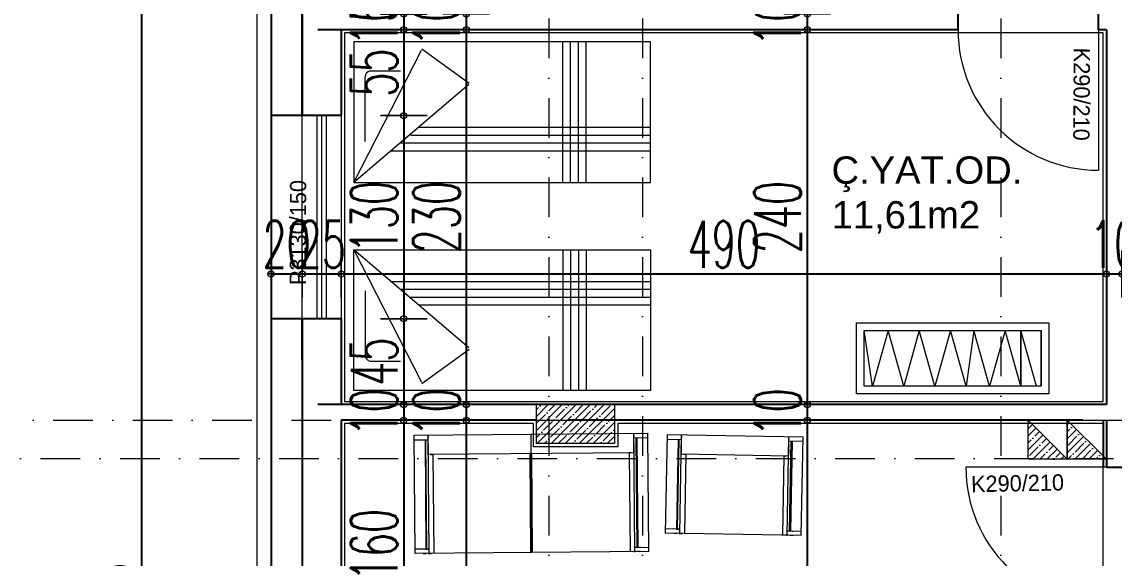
# Model space of a CAD drawing. Header units: millimetres. Extents: x -16104 to 67872, y -88009 to 12107.
# Drawn here: x 22102 to 22802, y -7058 to -6715 of the extents above; entities that cross this region are included whole.
import ezdxf

# ---------------------------------------------------------------- set-up
doc = ezdxf.new("R2010")
doc.units = ezdxf.units.MM
doc.linetypes.add('DASHDOTX2', pattern=[50.8, 25.4, -12.7, 0, -12.7])
doc.layers.get('0').update_dxf_attribs({"color": 241})
for name, color, linetype, lineweight in [('akslar', 144, 'Continuous', 20), ('baca', 46, 'Continuous', 5), ('bacas', 11, 'Continuous', 5), ('duvar', 123, 'Continuous', 25), ('emsal&kolon', 1, 'Continuous', 5), ('kapı', 3, 'Continuous', 5), ('kolon', 1, 'Continuous', 5), ('OLCU', 54, 'Continuous', 13), ('pencere', 5, 'Continuous', 5), ('POZ', 36, 'Continuous', 18), ('SıVA', 40, 'Continuous', 9), ('tefriş', 30, 'Continuous', 5), ('ÖLÇÜ', 252, 'Continuous', 20)]:
    doc.layers.add(name, color=color, linetype=linetype, lineweight=lineweight)
doc.styles.add('DIM', font='Txttw.shx', dxfattribs={"width": 0.6})
doc.styles.add('M2', font='stylu.ttf', dxfattribs={"height": 10})
doc.dimstyles.new('50', dxfattribs={"dimscale": 0, "dimtxt": 30, "dimasz": 1, "dimexe": 0, "dimexo": 2, "dimgap": 4, "dimtad": 1, "dimdec": 0, "dimzin": 0, "dimdsep": 46, "dimtxsty": 'DIM', "dimblk1": 'DOT', "dimblk2": 'DOT', "dimsah": 1, "dimcen": 1.5, "dimdle": 3, "dimse1": 1, "dimse2": 1, "dimclrd": 256, "dimclre": 9, "dimclrt": 256, "dimadec": 0, "dimazin": 0, "dimtfac": 0.24, "dimtdec": 0, "dimtix": 1, "dimtmove": 2, "dimatfit": 3, "dimldrblk": 'DOT', "dimfxl": 0, "dimtolj": 1, "dimtzin": 15, "dimarcsym": 0})

# ---------------------------------------------------------------- blocks, each defined once
blk = doc.blocks.new('NEWBLOCK4')
at = {"layer": 'bacas'}
for p, q in [((-0.8505, 0.5894), (-0.8505, 2.0869)), ((-0.093, 2.0869), (-0.8505, 2.0869)), ((-0.8205, 2.0869), (-0.8205, 1.9969)), ((-0.1205, 1.9969), (-0.1205, 2.0869)), ((-0.1205, 2.0269), (-0.1205, 2.0344)), ((-0.093, 2.0869), (-0.093, 0.5894)), ((-0.093, 2.0344), (-0.093, 2.0144)), ((-0.093, 1.9969), (-0.8505, 1.9969)), ((-0.8405, 1.9969), (-0.838, 1.9969)), ((-0.833, 1.9969), (-0.8305, 1.9969)), ((-0.8205, 2.0169), (-0.1205, 2.0169)), ((-0.1205, 2.0119), (-0.8205, 2.0119)), ((-0.7955, 1.9969), (-0.793, 1.9969)), ((-0.788, 1.9969), (-0.7855, 1.9969)), ((-0.7805, 1.9969), (-0.778, 1.9969)), ((-0.773, 1.9969), (-0.7705, 1.9969)), ((-0.768, 1.9969), (-0.763, 1.9969)), ((-0.7605, 1.9969), (-0.758, 1.9969)), ((-0.7555, 1.9969), (-0.753, 1.9969)), ((-0.7505, 1.9969), (-0.748, 1.9969)), ((-0.7455, 1.9969), (-0.743, 1.9969)), ((-0.7405, 1.9969), (-0.738, 1.9969)), ((-0.7355, 1.9969), (-0.733, 1.9969)), ((-0.7305, 1.9969), (-0.728, 1.9969)), ((-0.7255, 1.9969), (-0.7255, 0.6794)), ((-0.7255, 1.9969), (-0.7255, 1.9944)), ((-0.7255, 1.9819), (-0.7255, 1.9669)), ((-0.7255, 1.9669), (-0.093, 1.9669)), ((-0.1205, 2.0169), (-0.1205, 2.0019)), ((-0.1205, 2.0144), (-0.1205, 2.0119)), ((-0.093, 2.0019), (-0.093, 1.9819)), ((-0.093, 1.9944), (-0.093, 1.9969)), ((-0.8505, 1.3369), (-0.093, 1.3369)), ((-0.093, 1.3425), (-0.7255, 1.3425)), ((-0.093, 1.3319), (-0.7255, 1.3319)), ((-0.7255, 0.6944), (-0.7255, 0.7094)), ((-0.7255, 0.7094), (-0.093, 0.7094)), ((-0.093, 0.6794), (-0.8505, 0.6794)), ((-0.8405, 0.6794), (-0.838, 0.6794)), ((-0.833, 0.6794), (-0.8305, 0.6794)), ((-0.8205, 0.5894), (-0.8205, 0.6794)), ((-0.1205, 0.6644), (-0.8205, 0.6644)), ((-0.8205, 0.6594), (-0.1205, 0.6594)), ((-0.7955, 0.6794), (-0.793, 0.6794)), ((-0.788, 0.6794), (-0.7855, 0.6794)), ((-0.7805, 0.6794), (-0.778, 0.6794)), ((-0.773, 0.6794), (-0.7705, 0.6794)), ((-0.768, 0.6794), (-0.763, 0.6794)), ((-0.7605, 0.6794), (-0.758, 0.6794)), ((-0.7555, 0.6794), (-0.753, 0.6794)), ((-0.7505, 0.6794), (-0.748, 0.6794)), ((-0.7455, 0.6794), (-0.743, 0.6794)), ((-0.7405, 0.6794), (-0.738, 0.6794)), ((-0.7355, 0.6794), (-0.733, 0.6794)), ((-0.7305, 0.6794), (-0.728, 0.6794)), ((-0.7255, 0.6794), (-0.7255, 0.6819)), ((-0.1205, 0.6794), (-0.1205, 0.5894)), ((-0.1205, 0.6594), (-0.1205, 0.6744)), ((-0.1205, 0.6619), (-0.1205, 0.6644)), ((-0.1205, 0.6494), (-0.1205, 0.6419)), ((-0.093, 0.6744), (-0.093, 0.6944)), ((-0.093, 0.6819), (-0.093, 0.6794)), ((-0.093, 0.6419), (-0.093, 0.6619)), ((-0.093, 0.5894), (-0.8505, 0.5894))]:
    blk.add_line(p, q, dxfattribs=at)
blk = doc.blocks.new('tekli.')
at = {"layer": 'bacas'}
for p, q in [((43.44, 0), (-43.44, 0)), ((-43.44, 0), (-43.44, -63.16)), ((-38.19, 0), (-36.19, 0)), ((-34.94, 0), (-32.94, 0)), ((-34.19, 0), (-34.44, 0)), ((-34.44, 0), (-34.44, -63.16)), ((-31.44, -50.66), (-31.44, 0)), ((31.44, -50.66), (31.44, 0)), ((34.94, 0), (32.94, 0)), ((34.19, 0), (34.44, 0)), ((34.44, 0), (34.44, -63.16)), ((38.19, 0), (36.19, 0)), ((43.44, 0), (43.44, -63.16)), ((-34.44, -2.75), (-43.44, -2.75)), ((-37.44, -2.75), (-38.19, -2.75)), ((-36.44, -60.16), (-36.44, -2.75)), ((-36.44, -2.75), (-34.94, -2.75)), ((-36.19, -2.75), (-35.94, -2.75)), ((-35.94, -2.75), (-35.94, -60.16)), ((34.44, -2.75), (43.44, -2.75)), ((36.44, -2.75), (34.94, -2.75)), ((35.94, -2.75), (35.94, -60.16)), ((36.19, -2.75), (35.94, -2.75)), ((36.44, -60.16), (36.44, -2.75)), ((37.44, -2.75), (38.19, -2.75)), ((34.44, -50.66), (-34.44, -50.66)), ((-34.44, -50.66), (-34.19, -50.66)), ((-34.44, -51.16), (-34.44, -50.91)), ((-34.44, -51.66), (-34.44, -51.41)), ((-34.44, -52.16), (-34.44, -51.91)), ((-34.44, -52.66), (-34.44, -52.41)), ((-34.44, -53.16), (-34.44, -52.91)), ((-34.44, -53.66), (-34.44, -53.41)), ((-34.44, -54.16), (-34.44, -53.91)), ((-34.44, -54.91), (-34.44, -54.41)), ((-34.44, -55.41), (-34.44, -55.16)), ((-34.44, -56.16), (-34.44, -55.91)), ((-32.94, -50.66), (-31.44, -50.66)), ((32.94, -50.66), (31.44, -50.66)), ((34.44, -50.66), (34.19, -50.66)), ((34.44, -51.16), (34.44, -50.91)), ((34.44, -51.66), (34.44, -51.41)), ((34.44, -52.16), (34.44, -51.91)), ((34.44, -52.66), (34.44, -52.41)), ((34.44, -53.16), (34.44, -52.91)), ((34.44, -53.66), (34.44, -53.41)), ((34.44, -54.16), (34.44, -53.91)), ((34.44, -54.91), (34.44, -54.41)), ((34.44, -55.41), (34.44, -55.16)), ((34.44, -56.16), (34.44, -55.91)), ((-43.44, -60.16), (-34.44, -60.16)), ((-34.44, -56.91), (-34.44, -56.66)), ((-34.44, -57.66), (-34.44, -57.41)), ((-34.44, -61.41), (-34.44, -61.16)), ((-34.44, -62.16), (-34.44, -61.91)), ((34.44, -56.91), (34.44, -56.66)), ((34.44, -57.66), (34.44, -57.41)), ((43.44, -60.16), (34.44, -60.16)), ((34.44, -61.41), (34.44, -61.16)), ((34.44, -62.16), (34.44, -61.91)), ((-43.44, -63.16), (43.44, -63.16))]:
    blk.add_line(p, q, dxfattribs=at)
blk = doc.blocks.new('cv')
at = {"layer": 'tefriş', "linetype": 'ByBlock'}
for p, q in [((-13586.28, -26708.58), (-13586.28, -26744.07)), ((-13573.28, -26708.58), (-13573.28, -26744.07))]:
    blk.add_line(p, q, dxfattribs=at)
for points in [[(-13591.28, -26703.58), (-13468.02, -26703.58), (-13468.02, -26749.07), (-13591.28, -26749.07)], [(-13586.28, -26708.58), (-13473.02, -26708.58), (-13473.02, -26744.07), (-13586.28, -26744.07)]]:
    blk.add_lwpolyline(points, close=True, dxfattribs=at)
blk.add_lwpolyline([(-13583.28, -26708.58), (-13573.28, -26744.07), (-13573.28, -26708.58), (-13563.28, -26744.07), (-13553.28, -26708.58), (-13543.28, -26744.07), (-13538.28, -26708.58), (-13528.28, -26744.07), (-13518.28, -26708.58), (-13508.28, -26744.07), (-13498.28, -26708.58), (-13488.28, -26744.07), (-13478.28, -26708.58), (-13473.02, -26744.07)], dxfattribs=at)
blk = doc.blocks.new('rec')
at = {"layer": 'tefriş', "linetype": 'ByBlock'}
for p, q in [((21489.37, 4993.97), (21532.87, 4909.34)), ((21563.13, 4931.27), (21489.37, 4993.97)), ((21623.29, 4993.97), (21623.29, 4903.97)), ((21628.29, 4993.97), (21628.29, 4903.97)), ((21633.29, 4993.97), (21633.29, 4903.97)), ((21638.29, 4993.97), (21638.29, 4903.97)), ((21496.74, 4967.85), (21496.74, 4926.33)), ((21513.18, 4973.72), (21679.37, 4973.72)), ((21519.07, 4968.72), (21679.37, 4968.72)), ((21525.99, 4963.72), (21679.37, 4963.72)), ((21530.83, 4958.72), (21679.37, 4958.72)), ((21533, 4908.51), (21563.26, 4930.43)), ((21499.86, 4922.66), (21519.35, 4922.66))]:
    blk.add_line(p, q, dxfattribs=at)
blk.add_lwpolyline([(21489.37, 4993.97), (21679.37, 4993.97), (21679.37, 4903.97), (21489.37, 4903.97), (21489.37, 4993.97)], dxfattribs=at)
blk.add_arc((21500.64, 4926.49), 3.9, 182.33617, 258.52931, dxfattribs=at)
blk = doc.blocks.new('DOT')
for p, q in [((0, 15), (0, -15)), ((-2, 0), (0, 0)), ((2, 0), (0, 0))]:
    blk.add_line(p, q)
blk.add_circle((0, 0), 2)
blk = doc.blocks.new('*D6886')
at = {"layer": 'Defpoints', "color": 0, "transparency": 16777216}
for p in [(22346.82, -6704.56), (22346.82, -6709.56), (22346.82, -6709.56)]:
    blk.add_point(p, dxfattribs=at)
at = {"layer": 'OLCU', "lineweight": -2, "transparency": 16777216}
for p, q in [((22346.82, -6703.56), (22346.82, -6702.56)), ((22346.82, -6704.56), (22346.82, -6709.56)), ((22346.82, -6710.56), (22346.82, -6711.56))]:
    blk.add_line(p, q, dxfattribs=at)
for p, rotation in [((22346.82, -6704.56), 270), ((22346.82, -6709.56), 90)]:
    blk.add_blockref('DOT', p, dxfattribs=dict(at, rotation=rotation))
at = {"layer": 'OLCU', "transparency": 16777216, "insert": (22327.82, -6707.06), "char_height": 30, "attachment_point": 5, "rotation": 90, "style": 'DIM'}
blk.add_mtext('\\A1;5', dxfattribs=at)
blk = doc.blocks.new('*D6887')
at = {"layer": 'Defpoints', "color": 0, "transparency": 16777216}
for p in [(22346.82, -6709.56), (22346.82, -6719.56), (22346.82, -6719.56)]:
    blk.add_point(p, dxfattribs=at)
at = {"layer": 'OLCU', "lineweight": -2, "transparency": 16777216}
for p, q in [((22346.82, -6708.56), (22346.82, -6707.56)), ((22346.82, -6709.56), (22346.82, -6719.56)), ((22346.82, -6720.56), (22346.82, -6721.56))]:
    blk.add_line(p, q, dxfattribs=at)
for p, rotation in [((22346.82, -6709.56), 270), ((22346.82, -6719.56), 90)]:
    blk.add_blockref('DOT', p, dxfattribs=dict(at, rotation=rotation))
at = {"layer": 'OLCU', "transparency": 16777216, "insert": (22327.82, -6714.56), "char_height": 30, "attachment_point": 5, "rotation": 90, "style": 'DIM'}
blk.add_mtext('\\A1;10', dxfattribs=at)
blk = doc.blocks.new('*D7192')
at = {"layer": 'Defpoints', "color": 0, "transparency": 16777216}
for p in [(22306.82, -6719.56), (22306.82, -6774.56), (22346.82, -6774.56)]:
    blk.add_point(p, dxfattribs=at)
at = {"layer": 'OLCU', "lineweight": -2, "transparency": 16777216}
blk.add_line((22346.82, -6720.56), (22346.82, -6773.56), dxfattribs=at)
for p, rotation in [((22346.82, -6719.56), 90), ((22346.82, -6774.56), 270)]:
    blk.add_blockref('DOT', p, dxfattribs=dict(at, rotation=rotation))
at = {"layer": 'OLCU', "transparency": 16777216, "insert": (22327.82, -6747.06), "char_height": 30, "attachment_point": 5, "rotation": 90, "style": 'DIM'}
blk.add_mtext('\\A1;55', dxfattribs=at)
blk = doc.blocks.new('*D7193')
at = {"layer": 'Defpoints', "color": 0, "transparency": 16777216}
for p in [(22306.82, -6774.56), (22306.82, -6904.56), (22346.82, -6904.56)]:
    blk.add_point(p, dxfattribs=at)
at = {"layer": 'OLCU', "lineweight": -2, "transparency": 16777216}
blk.add_line((22346.82, -6775.56), (22346.82, -6903.56), dxfattribs=at)
for p, rotation in [((22346.82, -6774.56), 90), ((22346.82, -6904.56), 270)]:
    blk.add_blockref('DOT', p, dxfattribs=dict(at, rotation=rotation))
at = {"layer": 'OLCU', "transparency": 16777216, "insert": (22327.82, -6839.56), "char_height": 30, "attachment_point": 5, "rotation": 90, "style": 'DIM'}
blk.add_mtext('\\A1;130', dxfattribs=at)
blk = doc.blocks.new('*D7194')
at = {"layer": 'Defpoints', "color": 0, "transparency": 16777216}
for p in [(22306.82, -6904.56), (22306.82, -6959.56), (22346.82, -6959.56)]:
    blk.add_point(p, dxfattribs=at)
at = {"layer": 'OLCU', "lineweight": -2, "transparency": 16777216}
blk.add_line((22346.82, -6905.56), (22346.82, -6958.56), dxfattribs=at)
for p, rotation in [((22346.82, -6904.56), 90), ((22346.82, -6959.56), 270)]:
    blk.add_blockref('DOT', p, dxfattribs=dict(at, rotation=rotation))
at = {"layer": 'OLCU', "transparency": 16777216, "insert": (22327.82, -6932.06), "char_height": 30, "attachment_point": 5, "rotation": 90, "style": 'DIM'}
blk.add_mtext('\\A1;45', dxfattribs=at)
blk = doc.blocks.new('*D6888')
at = {"layer": 'Defpoints', "color": 0, "transparency": 16777216}
for p in [(22346.82, -6959.56), (22346.82, -6969.56), (22346.82, -6969.56)]:
    blk.add_point(p, dxfattribs=at)
at = {"layer": 'OLCU', "lineweight": -2, "transparency": 16777216}
for p, q in [((22346.82, -6958.56), (22346.82, -6957.56)), ((22346.82, -6959.56), (22346.82, -6969.56)), ((22346.82, -6970.56), (22346.82, -6971.56))]:
    blk.add_line(p, q, dxfattribs=at)
for p, rotation in [((22346.82, -6959.56), 270), ((22346.82, -6969.56), 90)]:
    blk.add_blockref('DOT', p, dxfattribs=dict(at, rotation=rotation))
at = {"layer": 'OLCU', "transparency": 16777216, "insert": (22327.82, -6964.56), "char_height": 30, "attachment_point": 5, "rotation": 90, "style": 'DIM'}
blk.add_mtext('\\A1;10', dxfattribs=at)
blk = doc.blocks.new('*D7195')
at = {"layer": 'Defpoints', "color": 0, "transparency": 16777216}
for p in [(22306.82, -6969.56), (22306.82, -7129.31), (22346.82, -7129.31)]:
    blk.add_point(p, dxfattribs=at)
at = {"layer": 'OLCU', "lineweight": -2, "transparency": 16777216}
blk.add_line((22346.82, -6970.56), (22346.82, -7128.31), dxfattribs=at)
for p, rotation in [((22346.82, -6969.56), 90), ((22346.82, -7129.31), 270)]:
    blk.add_blockref('DOT', p, dxfattribs=dict(at, rotation=rotation))
at = {"layer": 'OLCU', "transparency": 16777216, "insert": (22327.82, -7049.44), "char_height": 30, "attachment_point": 5, "rotation": 90, "style": 'DIM'}
blk.add_mtext('\\A1;160', dxfattribs=at)
blk = doc.blocks.new('*D6891')
at = {"layer": 'Defpoints', "color": 0, "transparency": 16777216}
for p in [(22386.82, -6709.56), (22386.82, -6719.56), (22386.82, -6719.56)]:
    blk.add_point(p, dxfattribs=at)
at = {"layer": 'OLCU', "lineweight": -2, "transparency": 16777216}
for p, q in [((22386.82, -6708.56), (22386.82, -6707.56)), ((22386.82, -6709.56), (22386.82, -6719.56)), ((22386.82, -6720.56), (22386.82, -6721.56))]:
    blk.add_line(p, q, dxfattribs=at)
for p, rotation in [((22386.82, -6709.56), 270), ((22386.82, -6719.56), 90)]:
    blk.add_blockref('DOT', p, dxfattribs=dict(at, rotation=rotation))
at = {"layer": 'OLCU', "transparency": 16777216, "insert": (22367.82, -6714.56), "char_height": 30, "attachment_point": 5, "rotation": 90, "style": 'DIM'}
blk.add_mtext('\\A1;10', dxfattribs=at)
blk = doc.blocks.new('*D6892')
at = {"layer": 'Defpoints', "color": 0, "transparency": 16777216}
for p in [(22386.82, -6719.56), (22386.82, -6959.56), (22386.82, -6959.56)]:
    blk.add_point(p, dxfattribs=at)
at = {"layer": 'OLCU', "lineweight": -2, "transparency": 16777216}
blk.add_line((22386.82, -6720.56), (22386.82, -6958.56), dxfattribs=at)
for p, rotation in [((22386.82, -6719.56), 90), ((22386.82, -6959.56), 270)]:
    blk.add_blockref('DOT', p, dxfattribs=dict(at, rotation=rotation))
at = {"layer": 'OLCU', "transparency": 16777216, "insert": (22367.82, -6839.56), "char_height": 30, "attachment_point": 5, "rotation": 90, "style": 'DIM'}
blk.add_mtext('\\A1;230', dxfattribs=at)
blk = doc.blocks.new('*D6893')
at = {"layer": 'Defpoints', "color": 0, "transparency": 16777216}
for p in [(22386.82, -6959.56), (22386.82, -6969.56), (22386.82, -6969.56)]:
    blk.add_point(p, dxfattribs=at)
at = {"layer": 'OLCU', "lineweight": -2, "transparency": 16777216}
for p, q in [((22386.82, -6958.56), (22386.82, -6957.56)), ((22386.82, -6959.56), (22386.82, -6969.56)), ((22386.82, -6970.56), (22386.82, -6971.56))]:
    blk.add_line(p, q, dxfattribs=at)
for p, rotation in [((22386.82, -6959.56), 270), ((22386.82, -6969.56), 90)]:
    blk.add_blockref('DOT', p, dxfattribs=dict(at, rotation=rotation))
at = {"layer": 'OLCU', "transparency": 16777216, "insert": (22367.82, -6964.56), "char_height": 30, "attachment_point": 5, "rotation": 90, "style": 'DIM'}
blk.add_mtext('\\A1;10', dxfattribs=at)
blk = doc.blocks.new('*D6894')
at = {"layer": 'Defpoints', "color": 0, "transparency": 16777216}
for p in [(22386.82, -6969.56), (22386.82, -7419.06), (22386.82, -7419.06)]:
    blk.add_point(p, dxfattribs=at)
at = {"layer": 'OLCU', "lineweight": -2, "transparency": 16777216}
blk.add_line((22386.82, -6970.56), (22386.82, -7418.06), dxfattribs=at)
for p, rotation in [((22386.82, -6969.56), 90), ((22386.82, -7419.06), 270)]:
    blk.add_blockref('DOT', p, dxfattribs=dict(at, rotation=rotation))
at = {"layer": 'OLCU', "transparency": 16777216, "insert": (22367.82, -7194.31), "char_height": 30, "attachment_point": 5, "rotation": 90, "style": 'DIM'}
blk.add_mtext('\\A1;450', dxfattribs=at)
blk = doc.blocks.new('*D6905')
at = {"layer": 'Defpoints', "color": 0, "transparency": 16777216}
for p in [(22605.24, -6709.56), (22605.24, -6719.56), (22605.24, -6719.56)]:
    blk.add_point(p, dxfattribs=at)
at = {"layer": 'OLCU', "lineweight": -2, "transparency": 16777216}
for p, q in [((22605.24, -6708.56), (22605.24, -6707.56)), ((22605.24, -6709.56), (22605.24, -6719.56)), ((22605.24, -6720.56), (22605.24, -6721.56))]:
    blk.add_line(p, q, dxfattribs=at)
for p, rotation in [((22605.24, -6709.56), 270), ((22605.24, -6719.56), 90)]:
    blk.add_blockref('DOT', p, dxfattribs=dict(at, rotation=rotation))
at = {"layer": 'OLCU', "transparency": 16777216, "insert": (22586.24, -6714.56), "char_height": 30, "attachment_point": 5, "rotation": 90, "style": 'DIM'}
blk.add_mtext('\\A1;10', dxfattribs=at)
blk = doc.blocks.new('*D7229')
at = {"layer": 'Defpoints', "color": 0, "transparency": 16777216}
for p in [(22281.82, -6875.94), (22261.82, -6904.56), (22281.82, -6904.56)]:
    blk.add_point(p, dxfattribs=at)
at = {"layer": 'OLCU', "lineweight": -2, "transparency": 16777216}
for p, q in [((22260.82, -6875.94), (22259.82, -6875.94)), ((22261.82, -6875.94), (22281.82, -6875.94)), ((22282.82, -6875.94), (22283.82, -6875.94))]:
    blk.add_line(p, q, dxfattribs=at)
blk.add_blockref('DOT', (22261.82, -6875.94), dxfattribs=at)
at = {"layer": 'OLCU', "lineweight": -2, "transparency": 16777216, "rotation": 180}
blk.add_blockref('DOT', (22281.82, -6875.94), dxfattribs=at)
at = {"layer": 'OLCU', "transparency": 16777216, "insert": (22271.82, -6856.94), "char_height": 30, "attachment_point": 5, "style": 'DIM'}
blk.add_mtext('\\A1;20', dxfattribs=at)
blk = doc.blocks.new('*D6927')
at = {"layer": 'Defpoints', "color": 0, "transparency": 16777216}
for p in [(22281.82, -6875.94), (22306.82, -6875.94), (22306.82, -6875.94)]:
    blk.add_point(p, dxfattribs=at)
at = {"layer": 'OLCU', "lineweight": -2, "transparency": 16777216}
for p, q in [((22280.82, -6875.94), (22279.82, -6875.94)), ((22281.82, -6875.94), (22306.82, -6875.94)), ((22307.82, -6875.94), (22308.82, -6875.94))]:
    blk.add_line(p, q, dxfattribs=at)
blk.add_blockref('DOT', (22281.82, -6875.94), dxfattribs=at)
at = {"layer": 'OLCU', "lineweight": -2, "transparency": 16777216, "rotation": 180}
blk.add_blockref('DOT', (22306.82, -6875.94), dxfattribs=at)
at = {"layer": 'OLCU', "transparency": 16777216, "insert": (22294.32, -6856.94), "char_height": 30, "attachment_point": 5, "style": 'DIM'}
blk.add_mtext('\\A1;25', dxfattribs=at)
blk = doc.blocks.new('*D6928')
at = {"layer": 'Defpoints', "color": 0, "transparency": 16777216}
for p in [(22306.82, -6875.94), (22796.82, -6875.94), (22796.82, -6875.94)]:
    blk.add_point(p, dxfattribs=at)
at = {"layer": 'OLCU', "lineweight": -2, "transparency": 16777216}
blk.add_line((22307.82, -6875.94), (22795.82, -6875.94), dxfattribs=at)
at = {"layer": 'OLCU', "lineweight": -2, "transparency": 16777216, "rotation": 180}
blk.add_blockref('DOT', (22306.82, -6875.94), dxfattribs=at)
at = {"layer": 'OLCU', "lineweight": -2, "transparency": 16777216}
blk.add_blockref('DOT', (22796.82, -6875.94), dxfattribs=at)
at = {"layer": 'OLCU', "transparency": 16777216, "insert": (22551.82, -6856.94), "char_height": 30, "attachment_point": 5, "style": 'DIM'}
blk.add_mtext('\\A1;490', dxfattribs=at)
blk = doc.blocks.new('*D6929')
at = {"layer": 'Defpoints', "color": 0, "transparency": 16777216}
for p in [(22796.82, -6875.94), (22806.82, -6875.94), (22806.82, -6875.94)]:
    blk.add_point(p, dxfattribs=at)
at = {"layer": 'OLCU', "lineweight": -2, "transparency": 16777216}
for p, q in [((22795.82, -6875.94), (22794.82, -6875.94)), ((22796.82, -6875.94), (22806.82, -6875.94)), ((22807.82, -6875.94), (22808.82, -6875.94))]:
    blk.add_line(p, q, dxfattribs=at)
blk.add_blockref('DOT', (22796.82, -6875.94), dxfattribs=at)
at = {"layer": 'OLCU', "lineweight": -2, "transparency": 16777216, "rotation": 180}
blk.add_blockref('DOT', (22806.82, -6875.94), dxfattribs=at)
at = {"layer": 'OLCU', "transparency": 16777216, "insert": (22801.82, -6856.94), "char_height": 30, "attachment_point": 5, "style": 'DIM'}
blk.add_mtext('\\A1;10', dxfattribs=at)
blk = doc.blocks.new('*D7159')
at = {"layer": 'Defpoints', "color": 0, "transparency": 16777216}
for p in [(22179.11, -6589.56), (22281.82, -6589.56), (22281.82, -7594.06)]:
    blk.add_point(p, dxfattribs=at)
at = {"layer": 'OLCU', "lineweight": -2, "transparency": 16777216}
blk.add_line((22179.11, -7593.06), (22179.11, -6590.56), dxfattribs=at)
for p, rotation in [((22179.11, -6589.56), 90), ((22179.11, -7594.06), 270)]:
    blk.add_blockref('DOT', p, dxfattribs=dict(at, rotation=rotation))
at = {"layer": 'OLCU', "transparency": 16777216, "insert": (22160.11, -7091.81), "char_height": 30, "attachment_point": 5, "rotation": 90, "style": 'DIM'}
blk.add_mtext('\\A1;1005', dxfattribs=at)
blk = doc.blocks.new('*D7140')
at = {"layer": 'Defpoints', "color": 0, "transparency": 16777216}
for p in [(22605.24, -6719.56), (22605.24, -6959.56), (22605.24, -6959.56)]:
    blk.add_point(p, dxfattribs=at)
at = {"layer": 'OLCU', "lineweight": -2, "transparency": 16777216}
blk.add_line((22605.24, -6720.56), (22605.24, -6958.56), dxfattribs=at)
for p, rotation in [((22605.24, -6719.56), 90), ((22605.24, -6959.56), 270)]:
    blk.add_blockref('DOT', p, dxfattribs=dict(at, rotation=rotation))
at = {"layer": 'OLCU', "transparency": 16777216, "insert": (22586.24, -6839.56), "char_height": 30, "attachment_point": 5, "rotation": 90, "style": 'DIM'}
blk.add_mtext('\\A1;240', dxfattribs=at)
blk = doc.blocks.new('*D7141')
at = {"layer": 'Defpoints', "color": 0, "transparency": 16777216}
for p in [(22605.24, -6959.56), (22605.24, -6969.56), (22605.24, -6969.56)]:
    blk.add_point(p, dxfattribs=at)
at = {"layer": 'OLCU', "lineweight": -2, "transparency": 16777216}
for p, q in [((22605.24, -6958.56), (22605.24, -6957.56)), ((22605.24, -6959.56), (22605.24, -6969.56)), ((22605.24, -6970.56), (22605.24, -6971.56))]:
    blk.add_line(p, q, dxfattribs=at)
for p, rotation in [((22605.24, -6959.56), 270), ((22605.24, -6969.56), 90)]:
    blk.add_blockref('DOT', p, dxfattribs=dict(at, rotation=rotation))
at = {"layer": 'OLCU', "transparency": 16777216, "insert": (22586.24, -6964.56), "char_height": 30, "attachment_point": 5, "rotation": 90, "style": 'DIM'}
blk.add_mtext('\\A1;10', dxfattribs=at)
blk = doc.blocks.new('*D7142')
at = {"layer": 'Defpoints', "color": 0, "transparency": 16777216}
for p in [(22605.24, -6969.56), (22605.24, -7569.06), (22605.24, -7569.06)]:
    blk.add_point(p, dxfattribs=at)
at = {"layer": 'OLCU', "lineweight": -2, "transparency": 16777216}
blk.add_line((22605.24, -6970.56), (22605.24, -7568.06), dxfattribs=at)
for p, rotation in [((22605.24, -6969.56), 90), ((22605.24, -7569.06), 270)]:
    blk.add_blockref('DOT', p, dxfattribs=dict(at, rotation=rotation))
at = {"layer": 'OLCU', "transparency": 16777216, "insert": (22586.24, -7269.31), "char_height": 30, "attachment_point": 5, "rotation": 90, "style": 'DIM'}
blk.add_mtext('\\A1;600', dxfattribs=at)

msp = doc.modelspace()

# ---------------------------------------------------------------- hatches: boundary and pattern name
at = {"layer": 'kolon'}
h = msp.add_hatch(dxfattribs=at)
h.set_pattern_fill('ANSI35,_O', color=256)
h.set_pattern_definition([(45, (17758.7993, -10930.656), (-4.490128, 4.490128), []), (45, (17763.2895, -10930.656), (-4.490128, 4.490128), [7.9375, -1.5875, 0, -1.5875])])
h.paths.add_polyline_path([(22481.82, -6984.56), (22481.82, -6959.56), (22431.82, -6959.56), (22431.82, -6984.56)])
at = {"layer": 'ÖLÇÜ'}
h = msp.add_hatch(dxfattribs=at)
h.set_pattern_fill('ANSI35,_O', color=256)
h.set_pattern_definition([(45, (7189.273, 32386.2484), (-4.4901281, 4.4901281), []), (45, (7193.763, 32386.2484), (-4.4901281, 4.4901281), [7.9375, -1.5875, 0, -1.5875])])
h.paths.add_polyline_path([(22746.82, -6969.56), (22746.82, -6971.56), (22748.82, -6971.56)])
h.paths.add_polyline_path([(22748.82, -6971.56), (22746.82, -6971.56), (22746.82, -6994.06), (22771.32, -6994.06)])
h.paths.add_polyline_path([(22771.32, -6994.06), (22746.82, -6994.06), (22746.82, -6994.56), (22771.82, -6994.56)])
h.paths.add_polyline_path([(22773.82, -6971.56), (22771.82, -6971.56), (22771.82, -6994.06), (22794.82, -6994.06), (22794.82, -6992.56)])
h.paths.add_polyline_path([(22771.82, -6969.56), (22771.82, -6971.56), (22773.82, -6971.56)])
h.paths.add_polyline_path([(22794.82, -6994.06), (22771.82, -6994.06), (22771.82, -6994.56), (22794.82, -6994.56)])
h.paths.add_polyline_path([(22796.32, -6994.06), (22794.82, -6994.06), (22794.82, -6994.56), (22796.82, -6994.56)])
h.paths.add_polyline_path([(22794.82, -6992.56), (22794.82, -6994.06), (22796.32, -6994.06)])

# ---------------------------------------------------------------- linework, layer by layer
at = {"layer": 'akslar', "linetype": 'DASHDOTX2'}
for p, q in [((22439.78, -5134.56), (22439.78, -7944.06)), ((22499.82, -5134.56), (22499.82, -7944.06)), ((22729.32, -5134.56), (22729.32, -7944.06)), ((21307.9, -6969.56), (24357.9, -6969.56)), ((21299.82, -6994.06), (24349.82, -6994.06))]:
    msp.add_line(p, q, dxfattribs=at)
at = {"layer": 'baca'}
for points in [[(22746.82, -6969.56), (22771.82, -6969.56), (22771.82, -6994.56), (22746.82, -6994.56), (22746.82, -6969.56), (22771.82, -6994.56)], [(22771.82, -6969.56), (22796.82, -6969.56), (22796.82, -6994.56), (22771.82, -6994.56), (22771.82, -6969.56), (22796.82, -6994.56)]]:
    msp.add_lwpolyline(points, dxfattribs=at)
at = {"layer": 'duvar'}
for p, q in [((22261.82, -6654.56), (22261.82, -7259.31)), ((22261.82, -6704.56), (22261.82, -6774.56)), ((22281.82, -6774.56), (22281.82, -6704.56)), ((22281.82, -6704.56), (22281.82, -6774.56)), ((22281.82, -6704.56), (22281.82, -6774.56)), ((22701.82, -6719.56), (22701.82, -6709.56)), ((22791.82, -6719.56), (22791.82, -6709.56)), ((22701.82, -6719.56), (22291.82, -6719.56)), ((22306.82, -6719.56), (22306.82, -6774.56)), ((22796.82, -6719.56), (22791.82, -6719.56)), ((22796.82, -6719.56), (22796.82, -6959.56)), ((22306.82, -6774.56), (22261.82, -6774.56)), ((22261.82, -6904.56), (22261.82, -7129.31)), ((22306.82, -6904.56), (22261.82, -6904.56)), ((22281.82, -6930.81), (22281.82, -6904.56)), ((22281.82, -6904.56), (22281.82, -6930.81)), ((22281.82, -6904.56), (22281.82, -7129.31)), ((22306.82, -6904.56), (22306.82, -6959.56)), ((22306.82, -6904.56), (22306.82, -6959.56)), ((22281.82, -6930.81), (22281.82, -7060.81)), ((22306.82, -6939.56), (22306.82, -6959.56)), ((22796.82, -6959.56), (22291.82, -6959.56)), ((22431.82, -6969.56), (22306.82, -6969.56)), ((22306.82, -6969.56), (22306.82, -7129.31)), ((22781.82, -6969.56), (22451.82, -6969.56)), ((22794.82, -6969.56), (22794.82, -6999.56)), ((22796.82, -6969.56), (22796.82, -6999.56)), ((22796.82, -6999.56), (22806.82, -6999.56))]:
    msp.add_line(p, q, dxfattribs=at)
at = {"layer": 'emsal&kolon'}
msp.add_lwpolyline([(22431.82, -6984.56), (22431.82, -6959.56), (22481.82, -6959.56), (22481.82, -6984.56), (22431.82, -6984.56)], dxfattribs=at)
at = {"layer": 'kapı'}
for p, q in [((22791.82, -6719.56), (22791.82, -6809.56)), ((22796.82, -6999.56), (22706.82, -6999.56))]:
    msp.add_line(p, q, dxfattribs=at)
for centre in [(22791.82, -6719.56), (22796.82, -6999.56)]:
    msp.add_arc(centre, 90, 180, 270, dxfattribs=at)
at = {"layer": 'pencere'}
for p, q in [((22281.82, -6904.56), (22281.82, -6774.56)), ((22291.32, -6904.56), (22291.32, -6774.56)), ((22294.32, -6904.56), (22294.32, -6774.56)), ((22297.32, -6904.56), (22297.32, -6774.56)), ((22306.82, -6774.56), (22306.82, -6904.56))]:
    msp.add_line(p, q, dxfattribs=at)
at = {"layer": 'SıVA'}
for points in [[(23389.82, -6842.56), (23389.82, -7357.06), (23254.82, -7357.06), (23254.82, -7617.06), (22472.82, -7617.06), (22472.82, -7447.06), (22252.82, -7447.06), (22252.82, -6592.56), (21790.82, -6592.56), (21790.82, -6077.87), (21620.82, -6077.87), (21620.82, -5625.56), (21910.82, -5625.56), (21910.82, -5455.56), (23732.82, -5455.56), (23732.82, -5625.56), (24022.82, -5625.56), (24022.82, -6077.87), (23852.82, -6077.87), (23852.82, -6572.56), (23692.82, -6572.56), (23692.82, -6842.56)], [(22716.82, -6721.56), (22308.82, -6721.56), (22308.82, -6957.56), (22794.82, -6957.56), (22794.82, -6721.56)], [(22508.82, -7567.06), (22794.82, -7567.06), (22794.82, -7089.56), (22794.82, -6971.56), (22483.82, -6971.56), (22483.82, -6986.56), (22429.82, -6986.56), (22429.82, -6971.56), (22308.82, -6971.56), (22308.82, -7129.31), (22308.82, -7417.06), (22429.82, -7417.06), (22429.82, -7407.06), (22468.82, -7407.06), (22468.82, -7417.06), (22508.82, -7417.06)]]:
    msp.add_lwpolyline(points, close=True, dxfattribs=at)
at = {"layer": 'tefriş', "linetype": 'ByBlock'}
for p, q in [((22448.68, -6817.3), (22448.68, -6727.3)), ((22453.68, -6817.3), (22453.68, -6727.3)), ((22458.68, -6817.3), (22458.68, -6727.3)), ((22463.68, -6817.3), (22463.68, -6727.3)), ((22314.75, -6817.3), (22358.25, -6732.67)), ((22358.38, -6731.84), (22388.65, -6753.77)), ((22322.13, -6791.18), (22322.13, -6749.66)), ((22325.25, -6746), (22344.73, -6746)), ((22388.52, -6754.6), (22314.75, -6817.3)), ((22356.22, -6782.06), (22504.75, -6782.06)), ((22344.45, -6792.06), (22504.75, -6792.06)), ((22351.38, -6787.06), (22504.75, -6787.06)), ((22338.57, -6797.06), (22504.75, -6797.06))]:
    msp.add_line(p, q, dxfattribs=at)
msp.add_lwpolyline([(22314.75, -6817.3), (22504.75, -6817.3), (22504.75, -6727.3), (22314.75, -6727.3), (22314.75, -6817.3)], dxfattribs=at)
msp.add_arc((22326.02, -6749.82), 3.9, 101.47069, 177.66383, dxfattribs=at)

# ---------------------------------------------------------------- block references
at = {"layer": 'duvar'}
msp.add_blockref('rec', (825.39, -11854.48), dxfattribs=at)
at = {"layer": 'tefriş', "rotation": 180}
msp.add_blockref('cv', (9168.73, -33656.28), dxfattribs=at)
at = {"layer": 'tefriş', "xscale": 99.99999999999761, "yscale": 99.99999999999761, "zscale": 99.99999999999761, "rotation": 270.4785116298202}
msp.add_blockref('NEWBLOCK4', (22295.18, -7064.66), dxfattribs=at)
at = {"layer": 'tefriş', "xscale": -1, "rotation": 178.9850771958467}
msp.add_blockref('tekli.', (22557.99, -7042.6), dxfattribs=at)

# ---------------------------------------------------------------- texts
at = {"layer": 'emsal&kolon', "char_height": 17.5, "width": 1076.8413, "attachment_point": 9}
for s, insert in [('{\\fArial|b0|i0|c162|p34;Ç.YAT.OD.}', (22743.03, -6823.58)), ('{\\fArial|b0|i0|c162|p34;11,61m2}', (22715.98, -6850.07))]:
    msp.add_mtext(s, dxfattribs=dict(at, insert=insert))
at = {"layer": 'POZ', "style": 'M2', "flags": 4}
for tag, p, rotation in [('K290/210', (22775.99, -6731.06), 269.63996), ('P3130/150', (22284.16, -6883.08), 89.83596), ('K290/210', (22710.25, -7015.68), 1.13919)]:
    msp.add_attdef(tag, p, 'K1 80/210', height=10.4, rotation=rotation, dxfattribs=at)

# ---------------------------------------------------------------- dimensions: what is measured, and where the dimension line sits
at = {"layer": 'OLCU'}
dim = msp.add_aligned_dim(p1=(22281.81697263, -7594.06011155), p2=(22281.81697263, -6589.56011155), distance=102.70769654, dimstyle='50', override={"dimscale": 1}, dxfattribs=at)
dim.commit()
dim.dimension.update_dxf_attribs({"geometry": '*D7159', "text_midpoint": (22160.10927609, -7091.81011155)})
for base, p1, p2, picture, middle in [((22346.82, -6719.56), (22346.82, -6709.56), (22346.82, -6719.56), '*D6887', (22327.82, -6714.56)), ((22386.82, -6719.56), (22386.82, -6709.56), (22386.82, -6719.56), '*D6891', (22367.82, -6714.56)), ((22605.24, -6719.56), (22605.24, -6709.56), (22605.24, -6719.56), '*D6905', (22586.24, -6714.56)), ((22346.82, -6709.56), (22346.82, -6704.56), (22346.82, -6709.56), '*D6886', (22327.82, -6707.06)), ((22346.82, -6774.56), (22306.82, -6719.56), (22306.82, -6774.56), '*D7192', (22327.82, -6747.06)), ((22605.24, -6959.56), (22605.24, -6719.56), (22605.24, -6959.56), '*D7140', (22586.24, -6839.56)), ((22346.82, -6904.56), (22306.82, -6774.56), (22306.82, -6904.56), '*D7193', (22327.82, -6839.56)), ((22346.82, -6969.56), (22346.82, -6959.56), (22346.82, -6969.56), '*D6888', (22327.82, -6964.56)), ((22386.82, -6969.56), (22386.82, -6959.56), (22386.82, -6969.56), '*D6893', (22367.82, -6964.56)), ((22605.24, -6969.56), (22605.24, -6959.56), (22605.24, -6969.56), '*D7141', (22586.24, -6964.56)), ((22346.82, -7129.31), (22306.82, -6969.56), (22306.82, -7129.31), '*D7195', (22327.82, -7049.44)), ((22386.81697263, -7419.06011155), (22386.81697263, -6969.56011155), (22386.81697263, -7419.06011155), '*D6894', (22367.81697263, -7194.31011155)), ((22605.23502173, -7569.06011155), (22605.23502173, -6969.56011155), (22605.23502173, -7569.06011155), '*D7142', (22586.23502173, -7269.31011155))]:
    dim = msp.add_linear_dim(base=base, p1=p1, p2=p2, angle=90, dimstyle='50', override={"dimscale": 1}, dxfattribs=at)
    dim.commit()
    dim.dimension.update_dxf_attribs({"geometry": picture, "text_midpoint": middle})
for base, p1, p2, text, picture, middle in [((22386.82, -6959.56), (22386.82, -6719.56), (22386.82, -6959.56), '230', '*D6892', (22367.82, -6839.56)), ((22346.82, -6959.56), (22306.82, -6904.56), (22306.82, -6959.56), '45', '*D7194', (22327.82, -6932.06))]:
    dim = msp.add_linear_dim(base=base, p1=p1, p2=p2, angle=90, text=text, dimstyle='50', override={"dimscale": 1}, dxfattribs=at)
    dim.commit()
    dim.dimension.update_dxf_attribs({"geometry": picture, "text_midpoint": middle})
for base, p1, p2, picture, middle in [((22281.82, -6875.94), (22261.82, -6904.56), (22281.82, -6904.56), '*D7229', (22271.82, -6856.94)), ((22306.82, -6875.94), (22281.82, -6875.94), (22306.82, -6875.94), '*D6927', (22294.32, -6856.94)), ((22796.82, -6875.94), (22306.82, -6875.94), (22796.82, -6875.94), '*D6928', (22551.82, -6856.94)), ((22806.82, -6875.94), (22796.82, -6875.94), (22806.82, -6875.94), '*D6929', (22801.82, -6856.94))]:
    dim = msp.add_linear_dim(base=base, p1=p1, p2=p2, dimstyle='50', override={"dimscale": 1}, dxfattribs=at)
    dim.commit()
    dim.dimension.update_dxf_attribs({"geometry": picture, "text_midpoint": middle})

doc.saveas('drawing.dxf')
